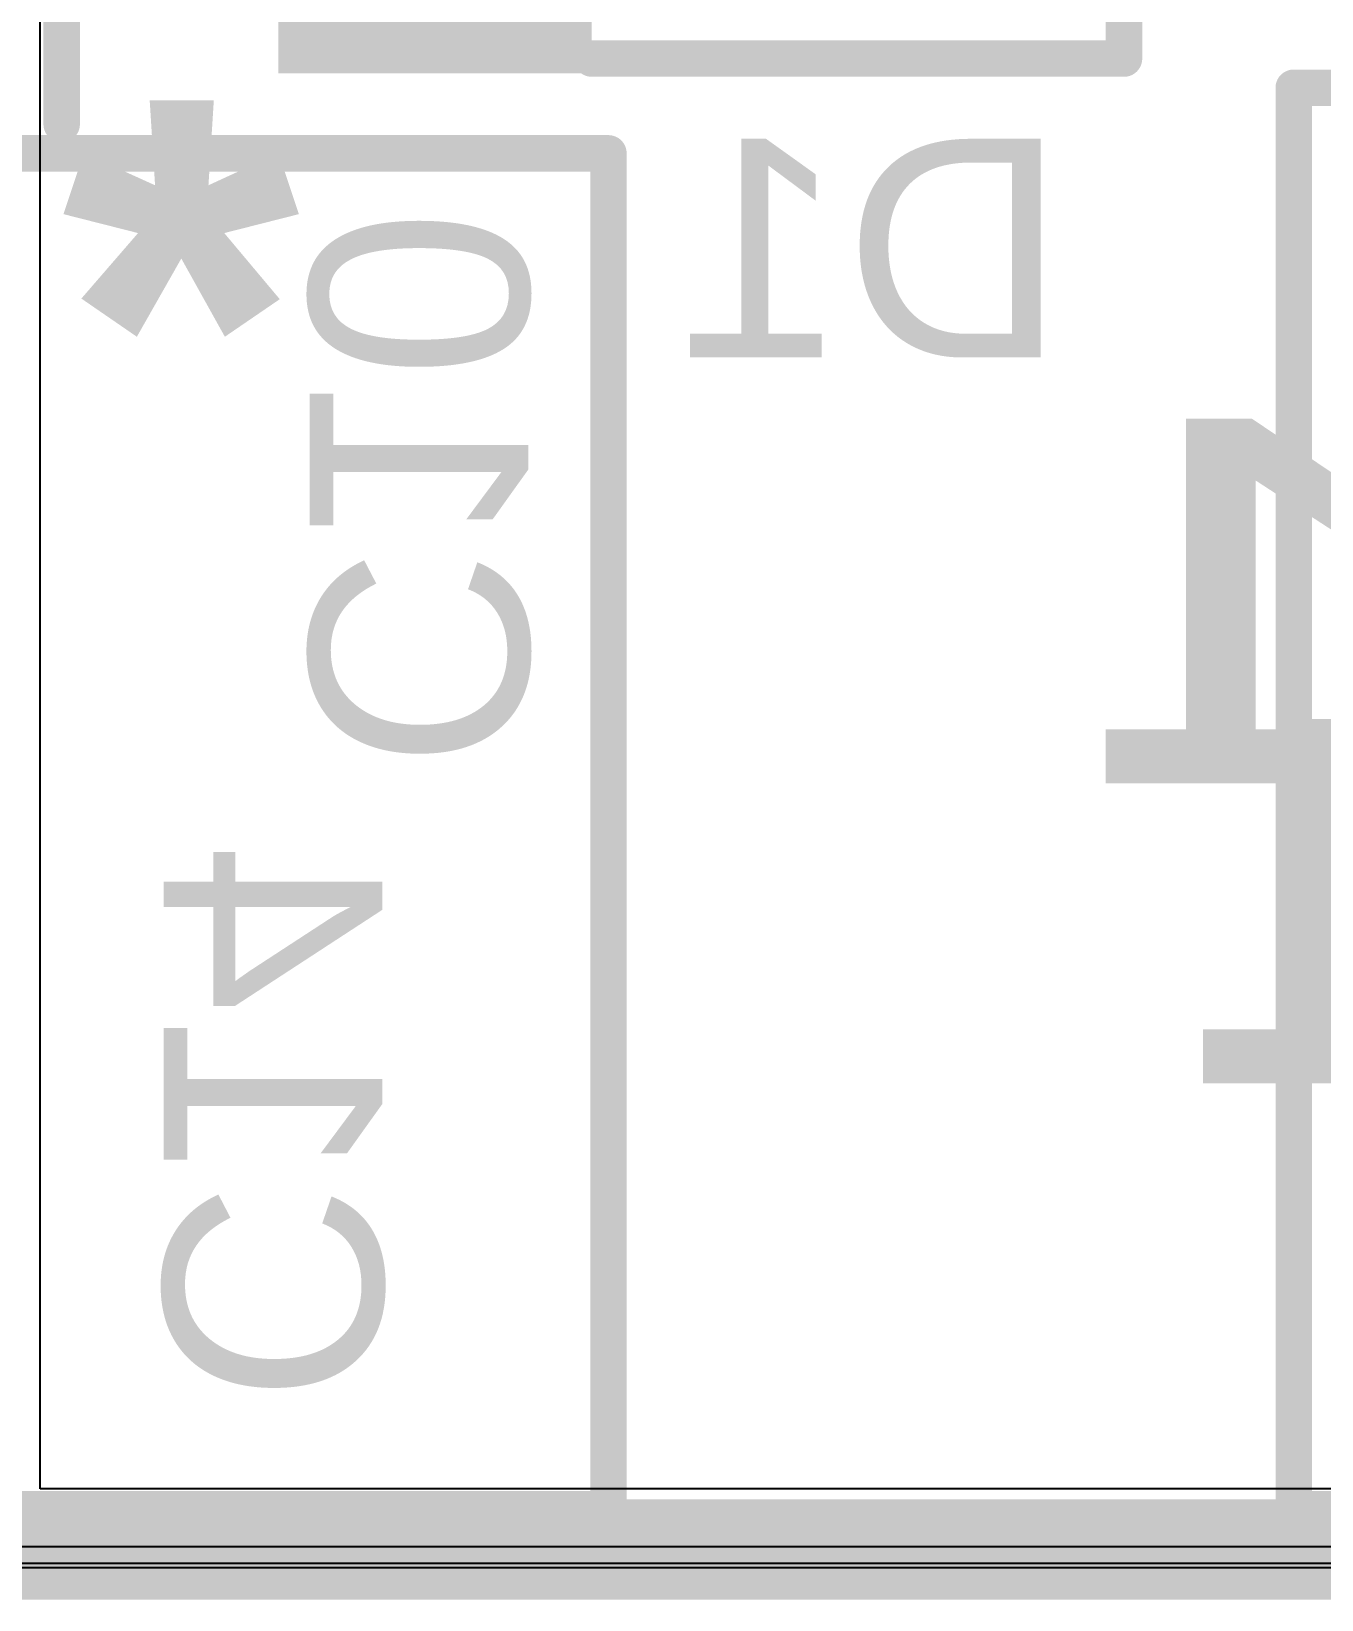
# Model space of a CAD drawing. Header units: inches. Extents: x 3 to 215, y 2 to 215.
# Drawn here: x 3.1078 to 3.2848, y 2.5976 to 2.8127 of the extents above; entities that cross this region are included whole.
import ezdxf

# ---------------------------------------------------------------- set-up
doc = ezdxf.new("R2010")
doc.units = ezdxf.units.IN
doc.header["$MEASUREMENT"] = 0
for name, color, linetype in [('Board_Outline', 56, 'Continuous'), ('Bottom Layer', 5, 'Continuous'), ('Bottom Overlay', 54, 'Continuous'), ('Bottom Paste', 16, 'Continuous'), ('Bottom Solder', 6, 'Continuous'), ('Layer 1', 16, 'Continuous'), ('Layer 2', 76, 'Continuous'), ('Top Layer', 1, 'Continuous'), ('Top Overlay', 2, 'Continuous')]:
    doc.layers.add(name, color=color, linetype=linetype)
doc.styles.add('Arial', font='', dxfattribs={"height": 0.2})
doc.styles.add('Arial_Bold', font='', dxfattribs={"height": 0.2})
doc.styles.get('Arial').set_extended_font_data('Arial')
doc.styles.get('Arial_Bold').set_extended_font_data('Arial', bold=True)

# ---------------------------------------------------------------- blocks, each defined once
blk = doc.blocks.new('ESP32_C3_MINI_1_H4_16')
at = {"layer": 'Board_Outline'}
for p, q in [((0.26378, 0.43701), (-0.25984, 0.43701)), ((-0.25591, 0.42913), (0.25591, 0.42913)), ((0.25591, 0.42913), (0.25591, -0.21654))]:
    blk.add_line(p, q, dxfattribs=at)
at = {"layer": 'Top Overlay', "const_width": 0.005}
blk.add_lwpolyline([(0.25984, 0.43307), (-0.25984, 0.43307)], dxfattribs=at)
blk = doc.blocks.new('SOD_323_B_38')
at = {"layer": 'Bottom Layer'}
for points in [[(-0.02953, -0.01772), (-0.06102, -0.01772), (-0.06102, 0.01772), (-0.02953, 0.01772)], [(0.06102, -0.01772), (0.02953, -0.01772), (0.02953, 0.01772), (0.06102, 0.01772)]]:
    blk.add_hatch(color=5, dxfattribs=at).paths.add_polyline_path(points)
at = {"layer": 'Bottom Overlay'}
for points in [[(-0.079, 0.019), (-0.036, 0.019), (-0.036, 0.031), (-0.079, 0.031)], [(-0.079, -0.02), (-0.062, -0.02), (-0.062, 0.02), (-0.079, 0.02)], [(-0.079, -0.031), (-0.036, -0.031), (-0.036, -0.019), (-0.079, -0.019)]]:
    blk.add_hatch(color=54, dxfattribs=at).paths.add_polyline_path(points)
at = {"layer": 'Bottom Paste'}
for points in [[(-0.02953, -0.01772), (-0.06102, -0.01772), (-0.06102, 0.01772), (-0.02953, 0.01772)], [(0.06102, -0.01772), (0.02953, -0.01772), (0.02953, 0.01772), (0.06102, 0.01772)]]:
    blk.add_hatch(color=16, dxfattribs=at).paths.add_polyline_path(points)
at = {"layer": 'Bottom Solder'}
for points in [[(-0.02736, -0.01988), (-0.06319, -0.01988), (-0.06319, 0.01988), (-0.02736, 0.01988)], [(0.06319, -0.01988), (0.02736, -0.01988), (0.02736, 0.01988), (0.06319, 0.01988)]]:
    blk.add_hatch(color=6, dxfattribs=at).paths.add_polyline_path(points)
at = {"layer": 'Bottom Overlay', "const_width": 0.005}
for points in [[(-0.036, 0.029), (0.037, 0.029)], [(0.037, 0.022), (0.037, 0.029)], [(0.037, -0.029), (0.037, -0.022)], [(-0.036, -0.029), (0.037, -0.029)]]:
    blk.add_lwpolyline(points, dxfattribs=at)
at = {"layer": 'Bottom Overlay', "const_width": 0.0025}
for points in [[(-0.03725, 0.029, 1), (-0.03475, 0.029, 1)], [(0.03575, 0.029, 1), (0.03825, 0.029, 1)], [(0.03575, 0.029, 1), (0.03825, 0.029, 1)], [(0.03575, 0.022, 1), (0.03825, 0.022, 1)], [(0.03575, -0.022, 1), (0.03825, -0.022, 1)], [(-0.03725, -0.029, 1), (-0.03475, -0.029, 1)], [(0.03575, -0.029, 1), (0.03825, -0.029, 1)], [(0.03575, -0.029, 1), (0.03825, -0.029, 1)]]:
    blk.add_lwpolyline(points, format="xyb", close=True, dxfattribs=at)

msp = doc.modelspace()

# ---------------------------------------------------------------- linework, layer by layer
at = {"layer": 'Board_Outline', "const_width": 0.01}
msp.add_lwpolyline([(3.095, 2.6026), (3.8824, 2.6026)], dxfattribs=at)
at = {"layer": 'Bottom Layer'}
msp.add_line((3.095, 2.602), (3.62059, 2.602), dxfattribs=at)
at = {"layer": 'Bottom Overlay', "const_width": 0.005}
for points in [[(3.112, 2.8), (3.112, 3.137)], [(3.281, 2.61), (3.281, 2.805)], [(3.281, 2.805), (3.401, 2.805)], [(3.105, 2.796), (3.187, 2.796)], [(3.187, 2.61), (3.187, 2.796)], [(3.105, 2.61), (3.187, 2.61)], [(3.281, 2.61), (3.401, 2.61)]]:
    msp.add_lwpolyline(points, dxfattribs=at)
at = {"layer": 'Bottom Overlay', "const_width": 0.0025}
for points in [[(3.27975, 2.805, 1), (3.28225, 2.805, 1)], [(3.27975, 2.805, 1), (3.28225, 2.805, 1)], [(3.11075, 2.8, 1), (3.11325, 2.8, 1)], [(3.18575, 2.796, 1), (3.18825, 2.796, 1)], [(3.18575, 2.796, 1), (3.18825, 2.796, 1)], [(3.18575, 2.61, 1), (3.18825, 2.61, 1)], [(3.18575, 2.61, 1), (3.18825, 2.61, 1)], [(3.27975, 2.61, 1), (3.28225, 2.61, 1)], [(3.27975, 2.61, 1), (3.28225, 2.61, 1)]]:
    msp.add_lwpolyline(points, format="xyb", close=True, dxfattribs=at)
at = {"layer": 'Layer 1'}
msp.add_line((3.095, 2.602), (3.62059, 2.602), dxfattribs=at)
at = {"layer": 'Layer 2'}
msp.add_line((3.095, 2.602), (3.62059, 2.602), dxfattribs=at)
at = {"layer": 'Top Layer'}
msp.add_line((3.095, 2.6026), (3.62059, 2.6026), dxfattribs=at)

# ---------------------------------------------------------------- block references
at = {"rotation": 180}
msp.add_blockref('ESP32_C3_MINI_1_H4_16', (3.36498, 3.04191), dxfattribs=at)
msp.add_blockref('SOD_323_B_38', (3.22072, 2.838))

# ---------------------------------------------------------------- texts
at = {"layer": 'Bottom Overlay', "style": 'Arial_Bold'}
msp.add_text('*', height=0.06, dxfattribs=at).set_placement((3.112, 2.74329))
at = {"layer": 'Bottom Overlay', "text_generation_flag": 2}
for s, height, style, p in [('D1', 0.03, 'Arial', (3.24972, 2.768)), ('* 0.1uF << 0201', 0.05, 'Arial_Bold', (3.758, 2.70959)), ('@ 4.7K<< 0201', 0.05, 'Arial_Bold', (3.758, 2.66842))]:
    msp.add_text(s, height=height, dxfattribs=dict(at, style=style)).set_placement(p)
at = {"layer": 'Bottom Overlay', "style": 'Arial', "text_generation_flag": 2}
for s, p in [('C10', (3.146, 2.71151)), ('C14', (3.126, 2.62451))]:
    msp.add_text(s, height=0.03, rotation=270, dxfattribs=at).set_placement(p)

doc.saveas('drawing.dxf')
